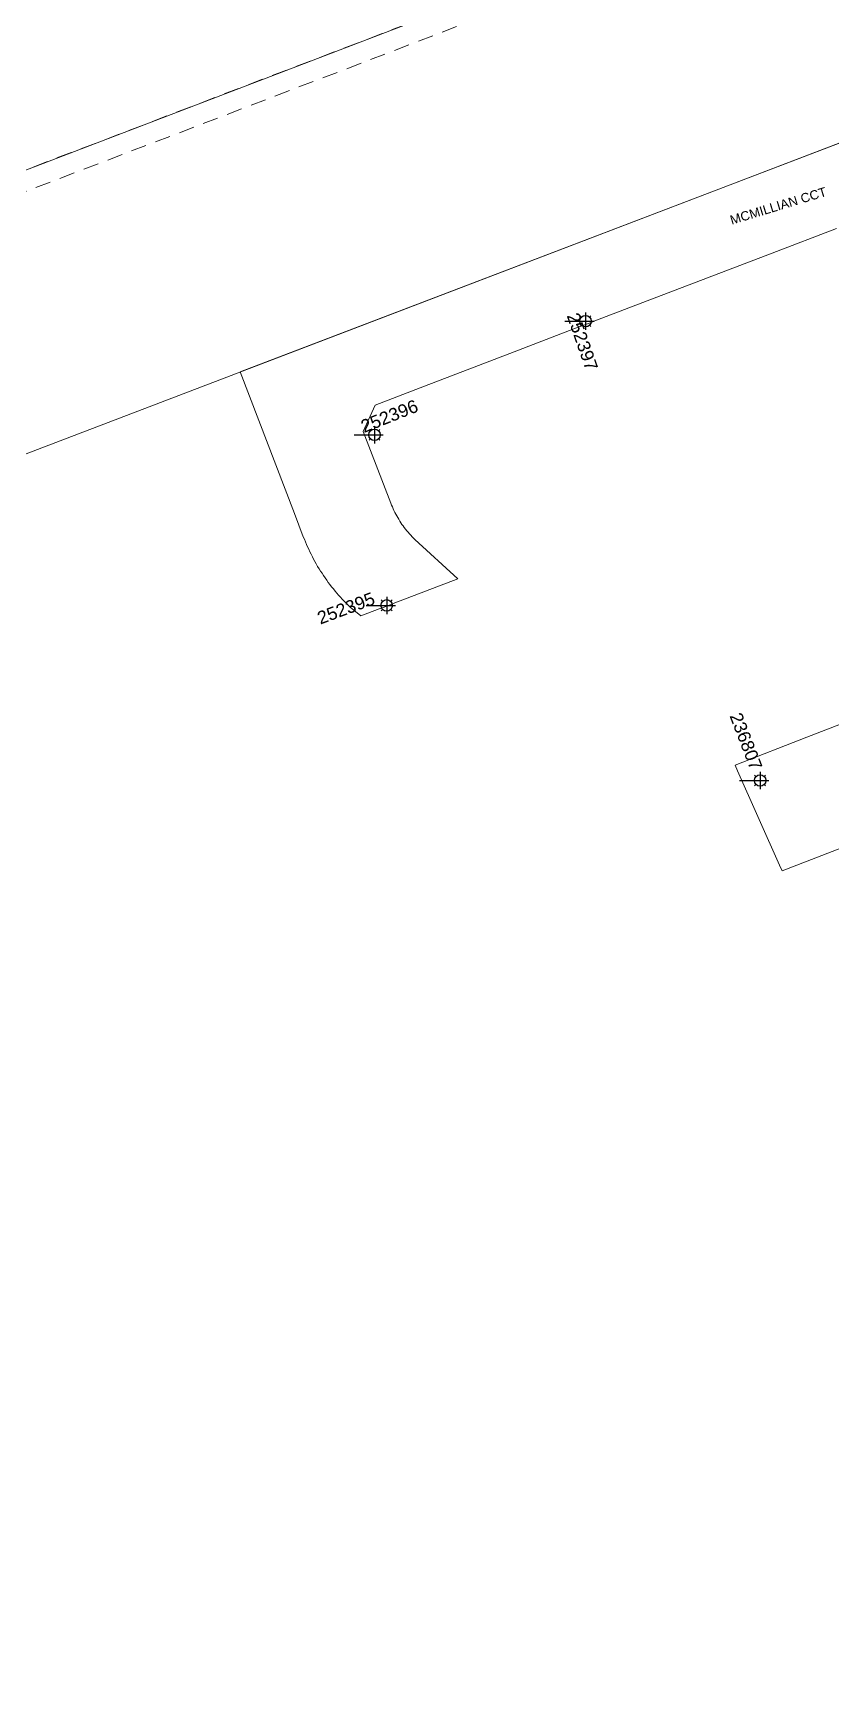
# Model space of a CAD drawing. Header units: metres. Extents: x 0 to 310918, y 0 to 6270107.
# Drawn here: x 310108.1 to 310264.2, y 6269341.2 to 6269664 of the extents above; entities that cross this region are included whole.
import ezdxf
from ezdxf import colors
from ezdxf.entities.mleader import LeaderData, LeaderLine
from ezdxf.enums import TextEntityAlignment as Align
from ezdxf.math import Vec2, Vec3

# ---------------------------------------------------------------- set-up
doc = ezdxf.new("R2010")
doc.units = ezdxf.units.M
doc.linetypes.add('Dash', pattern=[5, 3, -2])
doc.linetypes.add('DASHED', pattern=[19.05, 12.7, -6.35])
doc.layers.get('0').update_dxf_attribs({"color": 6})
for name, color, linetype, lineweight in [('_User_LV_Exist', 5, 'Continuous', 35), ('Cadastre Developer_SP_NEW', 92, 'Continuous', 15), ('Cadastre Easements_SP_EXT', 58, 'DASHED', 15), ('Cadastre Land Parcels_SP_EXT', 118, 'Continuous', 15), ('Cadastre Roads_SP_EXT', 218, 'Continuous', 15)]:
    doc.layers.add(name, color=color, linetype=linetype, lineweight=lineweight)
doc.layers.add('Features_HIDE', color=1, linetype='Continuous', plot=False)
doc.styles.add('iecARIAL', font='arial.ttf', dxfattribs={"height": 2})
doc.styles.add('SL_LABEL', font='arial.ttf', dxfattribs={"height": 2})
doc.styles.get("Standard").update_dxf_attribs({"font": 'arial.ttf'})

# ---------------------------------------------------------------- blocks, each defined once
blk = doc.blocks.new('SL_LANTERN_EXT')
at = {"flags": 9}
for tag, p in [('LRATECODE', (-7.4, 0)), ('LOUTREACHVOCAB', (-7.2, 0)), ('LOUTREACH', (-7, 0)), ('LANTNUMBER', (-6.6, 0)), ('LNEW', (-6.4, 0)), ('LMASTVOCAB', (-6.2, 0)), ('LMAST', (-6, 0)), ('LLAMPVOCAB', (-5.8, 0)), ('LLAMP', (-5.6, 0)), ('LEXIST', (-5.4, 0)), ('LCHARGE3PERCENT', (-5.2, 0)), ('LCHARGE3', (-5, 0)), ('LCHARGE2PERCENT', (-4.8, 0)), ('LCHARGE2', (-4.6, 0)), ('LCHARGE1PERCENT', (-4.4, 0)), ('LCHARGE1', (-4.2, 0)), ('LCATEGORY', (-4, 0)), ('LBRACKETVOCAB', (-3.8, 0)), ('LBRACKET', (-3.6, 0)), ('LKINGHEIGHT', (-3.4, 0)), ('CREPLACE', (-3.2, 0)), ('CREMOVE', (-3, 0)), ('CNUMBER', (-2.8, 0)), ('CNEW', (-2.6, 0)), ('CEXIST', (-2.4, 0)), ('USAGE', (-2.2, 0)), ('STATE', (-2, 0)), ('OWNED_BY', (-1.8, 0)), ('ORIENTATION', (-1.6, 0)), ('OPERATING_VOLTAGE', (-1.4, 0)), ('NO_PHASES', (-1.2, 0)), ('LANTERN_TYPE', (-1, 0)), ('LANTERN_PURPOSE', (-0.8, 0)), ('CONTROL_TYPE', (-0.6, 0)), ('CONSTRUCTED_VOLTAGE', (-0.4, 0))]:
    blk.add_attdef(tag, text='', height=0.001, rotation=270, dxfattribs=at).set_placement(p, align=Align.MIDDLE_LEFT)
at = {"style": 'SL_LABEL', "flags": 9}
blk.add_attdef('STREET_CODE', text='', height=0.001, rotation=270, dxfattribs=at).set_placement((0, 0), align=Align.MIDDLE_LEFT)
at = {"flags": 1}
blk.add_attdef('Z', (0, 0), '', height=0.001, rotation=270, dxfattribs=at)
at = {"flags": 9}
for tag, p in [('LREMOVE', (0, -7.6)), ('LREPLACE', (0, -7.8)), ('LTYPE', (0, -8)), ('LTYPEVOCAB', (0, -8.2)), ('LEGEND', (0, -8.4)), ('SUBURB', (0, -8.6)), ('STREETNAME', (0, -8.8)), ('LOCATION', (0, -9)), ('NOTES', (0, -9.2)), ('MAINTAINED_BY', (0, -9.86))]:
    blk.add_attdef(tag, text='', height=0.001, dxfattribs=at).set_placement(p, align=Align.MIDDLE_LEFT)
blk.add_attdef('OPERATED_BY', (0, -9.61), '', height=0.001, dxfattribs=at)
at = {"transparency": 33554651}
blk.add_wipeout([(5.69, 0), (5.06, -1.06), (4, -1.69), (2.94, -1.06), (2.31, 0), (2.94, 1.06), (4, 1.69), (5.06, 1.06)], dxfattribs=at)
for p, q in [((0, 0), (4, 0)), ((2.94, 1.06), (3.2, 0.8)), ((4, 1.69), (4, 0)), ((5.06, 1.06), (4.8, 0.8)), ((2.94, -1.06), (3.2, -0.8)), ((4, 0), (5.69, 0)), ((4, 0), (4, -1.69)), ((5.06, -1.06), (4.8, -0.8))]:
    blk.add_line(p, q)
blk.add_circle((4, 0), 1.12)
at = {"width": 0.9}
blk.add_attdef('LNUMBER', text='', height=1, dxfattribs=at).set_placement((7, -1), align=Align.MIDDLE_LEFT)
at = {"layer": 'Features_HIDE', "width": 0.9}
blk.add_attdef('ASSET_NUM', text='', height=1, dxfattribs=at).set_placement((7, 1), align=Align.MIDDLE_LEFT)

msp = doc.modelspace()

# ---------------------------------------------------------------- linework, layer by layer
at = {"layer": 'Cadastre Land Parcels_SP_EXT', "linetype": 'Continuous'}
msp.add_lwpolyline([(310082.68, 6269572.61), (310242.92, 6269633.85), (310242.92, 6269633.85), (310381.16, 6269686.67), (310364.38, 6269731.65), (310362.71, 6269735.25), (310241.67, 6269688.92), (309988.46, 6269592.01)], dxfattribs=at)

# ---------------------------------------------------------------- block references
at = {"layer": 'Features_HIDE'}
ref = msp.add_blockref('SL_LANTERN_EXT', (310173.21, 6269552.16), dxfattribs=at)
ref.add_attrib('ASSET_NUM', '252395', dxfattribs={"layer": '0', "height": 2.5, "rotation": 20.5449, "style": 'iecARIAL'}).set_placement((310174.71, 6269553.66), align=Align.MIDDLE_RIGHT)
ref = msp.add_blockref('SL_LANTERN_EXT', (310246.16, 6269517.94), dxfattribs=at)
ref.add_attrib('ASSET_NUM', '236807', dxfattribs={"layer": '0', "height": 2.5, "rotation": 291.1177, "style": 'iecARIAL'}).set_placement((310247.66, 6269519.44), align=Align.BOTTOM_RIGHT)

# ---------------------------------------------------------------- next in the draw order: linework, layer by layer
at = {"layer": 'Cadastre Roads_SP_EXT', "linetype": 'Continuous'}
msp.add_lwpolyline([(310273.3, 6269531.81), (310259.29, 6269526.39), (310245.28, 6269520.97), (310245.72, 6269519.8), (310253.95, 6269501.41), (310254.46, 6269500.27), (310281.79, 6269510.86)], dxfattribs=at)

# ---------------------------------------------------------------- next in the draw order: block references
at = {"layer": 'Features_HIDE'}
ref = msp.add_blockref('SL_LANTERN_EXT', (310212.04, 6269607.7), dxfattribs=at)
ref.add_attrib('ASSET_NUM', '252397', dxfattribs={"layer": '0', "height": 2.5, "rotation": 289.1756, "style": 'iecARIAL'}).set_placement((310213.54, 6269609.2), align=Align.MIDDLE_LEFT)
ref = msp.add_blockref('SL_LANTERN_EXT', (310170.82, 6269585.5), dxfattribs=at)
ref.add_attrib('ASSET_NUM', '252396', dxfattribs={"layer": '0', "height": 2.5, "rotation": 21.7307, "style": 'iecARIAL'}).set_placement((310172.32, 6269587), align=Align.MIDDLE_LEFT)

# ---------------------------------------------------------------- next in the draw order: linework, layer by layer
at = {"layer": 'Cadastre Developer_SP_NEW', "linetype": 'Continuous'}
msp.add_lwpolyline([(310082.68, 6269572.61), (310242.92, 6269633.85), (310242.92, 6269633.85), (310381.16, 6269686.67), (310364.38, 6269731.65), (310362.71, 6269735.25), (310241.67, 6269688.92), (309988.46, 6269592.01)], dxfattribs=at)
at = {"layer": 'Cadastre Easements_SP_EXT', "linetype": 'Dash'}
msp.add_lwpolyline([(310364.38, 6269731.65), (310602.56, 6269822.78), (310601.13, 6269826.51), (310362.71, 6269735.25), (310241.67, 6269688.92), (309988.46, 6269592.01), (309991.94, 6269589.14), (310364.38, 6269731.65)], close=True, dxfattribs=at)
at = {"layer": 'Cadastre Roads_SP_EXT', "linetype": 'Continuous'}
msp.add_lwpolyline([(310270.19, 6269644.27), (310242.92, 6269633.85), (310148.56, 6269597.79), (310159.2, 6269570.09), (310160.92, 6269565.59), (310161.12, 6269565.09), (310161.32, 6269564.59), (310161.53, 6269564.09), (310161.75, 6269563.6), (310161.97, 6269563.12), (310162.2, 6269562.63), (310162.44, 6269562.15), (310162.68, 6269561.67), (310162.93, 6269561.2), (310163.19, 6269560.73), (310163.45, 6269560.26), (310163.72, 6269559.79), (310164, 6269559.33), (310164.29, 6269558.88), (310164.58, 6269558.43), (310164.87, 6269557.98), (310165.18, 6269557.54), (310165.49, 6269557.1), (310165.8, 6269556.66), (310166.12, 6269556.23), (310166.45, 6269555.81), (310166.79, 6269555.39), (310167.12, 6269554.97), (310167.47, 6269554.56), (310167.82, 6269554.16), (310168.18, 6269553.75), (310168.54, 6269553.36), (310168.91, 6269552.97), (310169.28, 6269552.58), (310169.66, 6269552.2), (310170.05, 6269551.83), (310172.18, 6269550.14), (310191.08, 6269557.35), (310182.72, 6269565.03), (310182.44, 6269565.31), (310182.17, 6269565.58), (310181.9, 6269565.87), (310181.64, 6269566.16), (310181.38, 6269566.45), (310181.13, 6269566.75), (310180.89, 6269567.06), (310180.65, 6269567.36), (310180.42, 6269567.68), (310180.19, 6269568), (310179.97, 6269568.32), (310179.76, 6269568.65), (310179.56, 6269568.98), (310179.36, 6269569.31), (310179.17, 6269569.65), (310178.98, 6269570), (310178.8, 6269570.34), (310178.63, 6269570.69), (310178.46, 6269571.05), (310178.31, 6269571.4), (310178.16, 6269571.76), (310178.01, 6269572.13), (310172.64, 6269586.16), (310174.95, 6269591.32), (310184.59, 6269595.01), (310201.27, 6269601.4), (310212.94, 6269605.87), (310227.28, 6269611.36), (310239.9, 6269616.19), (310252.5, 6269621.01), (310265.11, 6269625.84)], dxfattribs=at)

# ---------------------------------------------------------------- next in the draw order: leaders
at = {"layer": 'Cadastre Developer_SP_NEW'}
ml = msp.add_multileader_mtext('Standard', dxfattribs=at)
ml.set_content('{\\C7;CONSTRUCTED UNDER URS18714}', color=256)
ml.set_leader_properties()
ml.build(insert=Vec2(0, 0))
ml.multileader.update_dxf_attribs({"leader_type": 2, "has_text_frame": 1, "text_left_attachment_type": 2, "text_right_attachment_type": 2, "dogleg_length": 0.01})
ctx = ml.context
ctx.base_point, ctx.char_height, ctx.plane_origin, ctx.plane_x_axis, ctx.plane_y_axis = Vec3(310500.96, 6269759.92), 1.8, Vec3(311890.05, 6270199.89), Vec3(0.933494, 0.358594), Vec3(-0.358594, 0.933494)
ctx.left_attachment, ctx.right_attachment, ctx.text_align_type = 2, 2, 1
notes = []
notes.append((ctx, [(0, (0, 0, 0), (0, 0), (1, 0), 1, [])]))
ctx.mtext.insert, ctx.mtext.text_direction, ctx.mtext.rotation, ctx.mtext.width, ctx.mtext.alignment, ctx.mtext.flow_direction = Vec3(310512.04, 6269766.8), Vec3(0.933494, 0.358594), 0.366762, 23.5182, 2, 5
ctx.mtext.has_bg_fill, ctx.mtext.bg_color, ctx.mtext.bg_scale_factor, ctx.mtext.bg_transparency, ctx.mtext.use_window_bg_color = 1, -1073741824, 2, 0, 1
for ctx, leaders in notes:
    for number, flags, end, landing, length, lines in leaders:
        leader = LeaderData()
        leader.index, (leader.has_last_leader_line, leader.has_dogleg_vector, leader.attachment_direction) = number, flags
        leader.last_leader_point, leader.dogleg_vector, leader.dogleg_length = Vec3(end), Vec3(landing), length
        for number, points, colour, breaks in lines:
            line = LeaderLine()
            line.index, line.vertices, line.color, line.breaks = number, Vec3.list(points), colors.encode_raw_color(colour), breaks
            leader.lines.append(line)
        ctx.leaders.append(leader)

# ---------------------------------------------------------------- next in the draw order: leaders
ml = msp.add_multileader_mtext('Standard', dxfattribs=at)
ml.set_content('{\\C7;CONSTRUCTED UNDER URS18714}', color=256)
ml.set_leader_properties()
ml.build(insert=Vec2(0, 0))
ml.multileader.update_dxf_attribs({"leader_type": 2, "has_text_frame": 1, "text_left_attachment_type": 2, "text_right_attachment_type": 2, "dogleg_length": 0.01})
ctx = ml.context
ctx.base_point, ctx.char_height, ctx.plane_origin, ctx.plane_x_axis, ctx.plane_y_axis = Vec3(310397.13, 6269720.04), 1.8, Vec3(311786.22, 6270160), Vec3(0.933494, 0.358594), Vec3(-0.358594, 0.933494)
ctx.left_attachment, ctx.right_attachment, ctx.text_align_type = 2, 2, 1
notes = []
notes.append((ctx, [(0, (0, 0, 0), (0, 0), (1, 0), 1, [])]))
ctx.mtext.insert, ctx.mtext.text_direction, ctx.mtext.rotation, ctx.mtext.width, ctx.mtext.alignment, ctx.mtext.flow_direction = Vec3(310408.21, 6269726.91), Vec3(0.933494, 0.358594), 0.366762, 23.5182, 2, 5
ctx.mtext.has_bg_fill, ctx.mtext.bg_color, ctx.mtext.bg_scale_factor, ctx.mtext.bg_transparency, ctx.mtext.use_window_bg_color = 1, -1073741824, 2, 0, 1
for ctx, leaders in notes:
    for number, flags, end, landing, length, lines in leaders:
        leader = LeaderData()
        leader.index, (leader.has_last_leader_line, leader.has_dogleg_vector, leader.attachment_direction) = number, flags
        leader.last_leader_point, leader.dogleg_vector, leader.dogleg_length = Vec3(end), Vec3(landing), length
        for number, points, colour, breaks in lines:
            line = LeaderLine()
            line.index, line.vertices, line.color, line.breaks = number, Vec3.list(points), colors.encode_raw_color(colour), breaks
            leader.lines.append(line)
        ctx.leaders.append(leader)

# ---------------------------------------------------------------- next in the draw order: leaders
ml = msp.add_multileader_mtext('Standard', dxfattribs=at)
ml.set_content('{\\C7;CONSTRUCTED UNDER URS16102}', color=256)
ml.set_leader_properties()
ml.build(insert=Vec2(0, 0))
ml.multileader.update_dxf_attribs({"leader_type": 2, "has_text_frame": 1, "text_left_attachment_type": 2, "text_right_attachment_type": 2, "dogleg_length": 0.01})
ctx = ml.context
ctx.base_point, ctx.char_height, ctx.plane_origin, ctx.plane_x_axis, ctx.plane_y_axis = Vec3(310563.82, 6269743.85), 1.8, Vec3(311952.91, 6270183.81), Vec3(0.933494, 0.358594), Vec3(-0.358594, 0.933494)
ctx.left_attachment, ctx.right_attachment, ctx.text_align_type = 2, 2, 1
notes = []
notes.append((ctx, [(0, (0, 0, 0), (0, 0), (1, 0), 1, [])]))
ctx.mtext.insert, ctx.mtext.text_direction, ctx.mtext.rotation, ctx.mtext.width, ctx.mtext.alignment, ctx.mtext.flow_direction = Vec3(310574.9, 6269750.72), Vec3(0.933494, 0.358594), 0.366762, 23.5182, 2, 5
ctx.mtext.has_bg_fill, ctx.mtext.bg_color, ctx.mtext.bg_scale_factor, ctx.mtext.bg_transparency, ctx.mtext.use_window_bg_color = 1, -1073741824, 2, 0, 1
for ctx, leaders in notes:
    for number, flags, end, landing, length, lines in leaders:
        leader = LeaderData()
        leader.index, (leader.has_last_leader_line, leader.has_dogleg_vector, leader.attachment_direction) = number, flags
        leader.last_leader_point, leader.dogleg_vector, leader.dogleg_length = Vec3(end), Vec3(landing), length
        for number, points, colour, breaks in lines:
            line = LeaderLine()
            line.index, line.vertices, line.color, line.breaks = number, Vec3.list(points), colors.encode_raw_color(colour), breaks
            leader.lines.append(line)
        ctx.leaders.append(leader)

# ---------------------------------------------------------------- next in the draw order: leaders
ml = msp.add_multileader_mtext('Standard', dxfattribs=at)
ml.set_content('{\\C7;CONSTRUCTED UNDER URS16102}', color=256)
ml.set_leader_properties()
ml.build(insert=Vec2(0, 0))
ml.multileader.update_dxf_attribs({"leader_type": 2, "has_text_frame": 1, "text_left_attachment_type": 2, "text_right_attachment_type": 2, "dogleg_length": 0.01})
ctx = ml.context
ctx.base_point, ctx.char_height, ctx.plane_origin, ctx.plane_x_axis, ctx.plane_y_axis = Vec3(310598.85, 6269757.24), 1.8, Vec3(311987.94, 6270197.21), Vec3(0.933494, 0.358594), Vec3(-0.358594, 0.933494)
ctx.left_attachment, ctx.right_attachment, ctx.text_align_type = 2, 2, 1
notes = []
notes.append((ctx, [(0, (0, 0, 0), (0, 0), (1, 0), 1, [])]))
ctx.mtext.insert, ctx.mtext.text_direction, ctx.mtext.rotation, ctx.mtext.width, ctx.mtext.alignment, ctx.mtext.flow_direction = Vec3(310609.92, 6269764.12), Vec3(0.933494, 0.358594), 0.366762, 23.5182, 2, 5
ctx.mtext.has_bg_fill, ctx.mtext.bg_color, ctx.mtext.bg_scale_factor, ctx.mtext.bg_transparency, ctx.mtext.use_window_bg_color = 1, -1073741824, 2, 0, 1
for ctx, leaders in notes:
    for number, flags, end, landing, length, lines in leaders:
        leader = LeaderData()
        leader.index, (leader.has_last_leader_line, leader.has_dogleg_vector, leader.attachment_direction) = number, flags
        leader.last_leader_point, leader.dogleg_vector, leader.dogleg_length = Vec3(end), Vec3(landing), length
        for number, points, colour, breaks in lines:
            line = LeaderLine()
            line.index, line.vertices, line.color, line.breaks = number, Vec3.list(points), colors.encode_raw_color(colour), breaks
            leader.lines.append(line)
        ctx.leaders.append(leader)

# ---------------------------------------------------------------- next in the draw order: texts
at = {"layer": '_User_LV_Exist'}
msp.add_text('MCMILLIAN CCT', height=1.8, rotation=16.8955, dxfattribs=at).set_placement((310244.62, 6269626.54))

doc.saveas('drawing.dxf')
